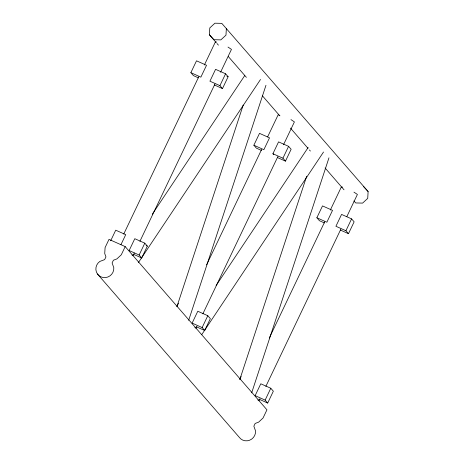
<?xml version="1.0" encoding="UTF-8"?>
<svg xmlns="http://www.w3.org/2000/svg" width="464" height="464" viewBox="0 0 464 464"><rect width="100%" height="100%" fill="white"/><g stroke="black" fill="none" stroke-linecap="round" stroke-linejoin="round"><path stroke-width="0.7" d="M216.038 42.41L209.403 34.771L209.792 27.927L214.919 23.2L221.786 23.362L368.114 191.533L367.726 198.377L362.599 203.104L355.731 202.948L353.899 200.964M226.368 28.31L225.98 35.154L220.847 39.881L213.979 39.718L209.403 34.771M176.993 306.408L243.211 105.079M188.674 320.288L265.965 85.295M239.766 379.639L306.663 176.25M251.674 392.834L328.964 157.841M110.67 240.793L115.727 230.185L125.732 234.651L120.971 244.638M190.861 72.668L196.516 60.813L206.521 65.285L200.866 77.14L190.861 72.668L193.407 75.609L198.412 77.842M123.731 234.076L198.772 76.751M204.375 65.001L215.273 42.149L216.566 41.969M125.193 246.604L121.295 254.782L116.87 258.918L113.402 260.229L112.102 262.955L113.808 267.722A9.112 8.81 -41 0 1 100.943 276.863A9.112 8.81 -41 0 1 99.789 261.464L104.638 259.625L105.943 256.899L104.719 253.495L105.102 247.556L109.005 239.378L125.193 246.604L266.945 409.828L263.042 418.012L258.622 422.147L255.154 423.452L253.854 426.184L255.554 430.946A9.112 8.81 -41 0 1 249.557 440.249A9.112 8.81 -41 0 1 239.169 437.187L97.417 273.963M134.311 253.06L133.064 255.67L131.915 254.904M139.919 241.309L214.96 83.978M220.562 72.227L231.461 49.375L228.015 47.079M139.142 255.02L144.797 243.165L134.792 238.693L129.137 250.548L139.142 255.02L141.694 257.955L147.349 246.1L144.797 243.165M219.924 85.649L225.579 73.793L215.574 69.327L209.919 81.183L219.924 85.649L222.476 88.589L228.131 76.734L225.579 73.793M176.941 306.472L178.431 303.352M253.86 145.215L259.515 133.359L269.52 137.825L263.865 149.686L253.86 145.215L256.412 148.155L261.412 150.388M206.602 264.822L261.713 149.275M267.635 136.868L278.22 114.672M273.772 154.709L272.919 153.729L278.574 141.874L288.585 146.34L291.137 149.28L285.482 161.136L277.35 157.505M196.945 326.233L196.011 328.193L194.863 327.427M202.861 313.832L277.907 156.501M283.51 144.751L294.408 121.904L290.963 119.608M202.142 327.567L207.797 315.711L197.792 311.24L192.137 323.095L202.142 327.567L204.694 330.501L210.349 318.646L207.797 315.711M285.482 161.136L282.93 158.195L288.585 146.34M239.94 379.018L241.135 376.519M316.86 217.761L322.515 205.906L332.52 210.372L326.865 222.227L316.86 217.761L319.412 220.696L324.411 222.935M269.288 338.018L324.719 221.815M330.322 210.064L341.22 187.218L342.513 187.038M259.944 398.779L259.011 400.739L257.862 399.974M265.86 386.379L340.907 229.048M346.823 216.642L357.408 194.445L353.962 192.148M265.141 400.107L270.796 388.252L260.791 383.786L255.136 395.641L265.141 400.107L267.693 403.048L273.348 391.193L270.796 388.252M345.929 230.741L351.584 218.886L341.574 214.414L335.919 226.27L345.929 230.741L348.481 233.676L354.136 221.821L351.584 218.886M152.314 214.177L244.743 75.562M138.347 262.688L260.519 79.477M216.12 285.511L308.148 147.506M201.753 334.625L323.518 152.024M226.884 76.177L228.131 76.734M214.351 84.958L222.476 88.589M272.919 153.729L282.93 158.195M340.35 230.045L348.481 233.676M146.096 245.543L147.349 246.1M133.562 254.324L141.694 257.955M196.562 326.871L204.694 330.501M258.941 399.139L267.693 403.048M278.794 115.055L279.943 115.82M363.532 186.586L368.114 191.533M216.984 43.506L218.411 45.141M228.363 56.602L246.378 77.349M262.496 95.909L279.566 115.565M290.47 128.116L308.009 148.318M309.43 149.953L310.381 151.044M325.078 167.968L344.039 189.805"/></g></svg>
